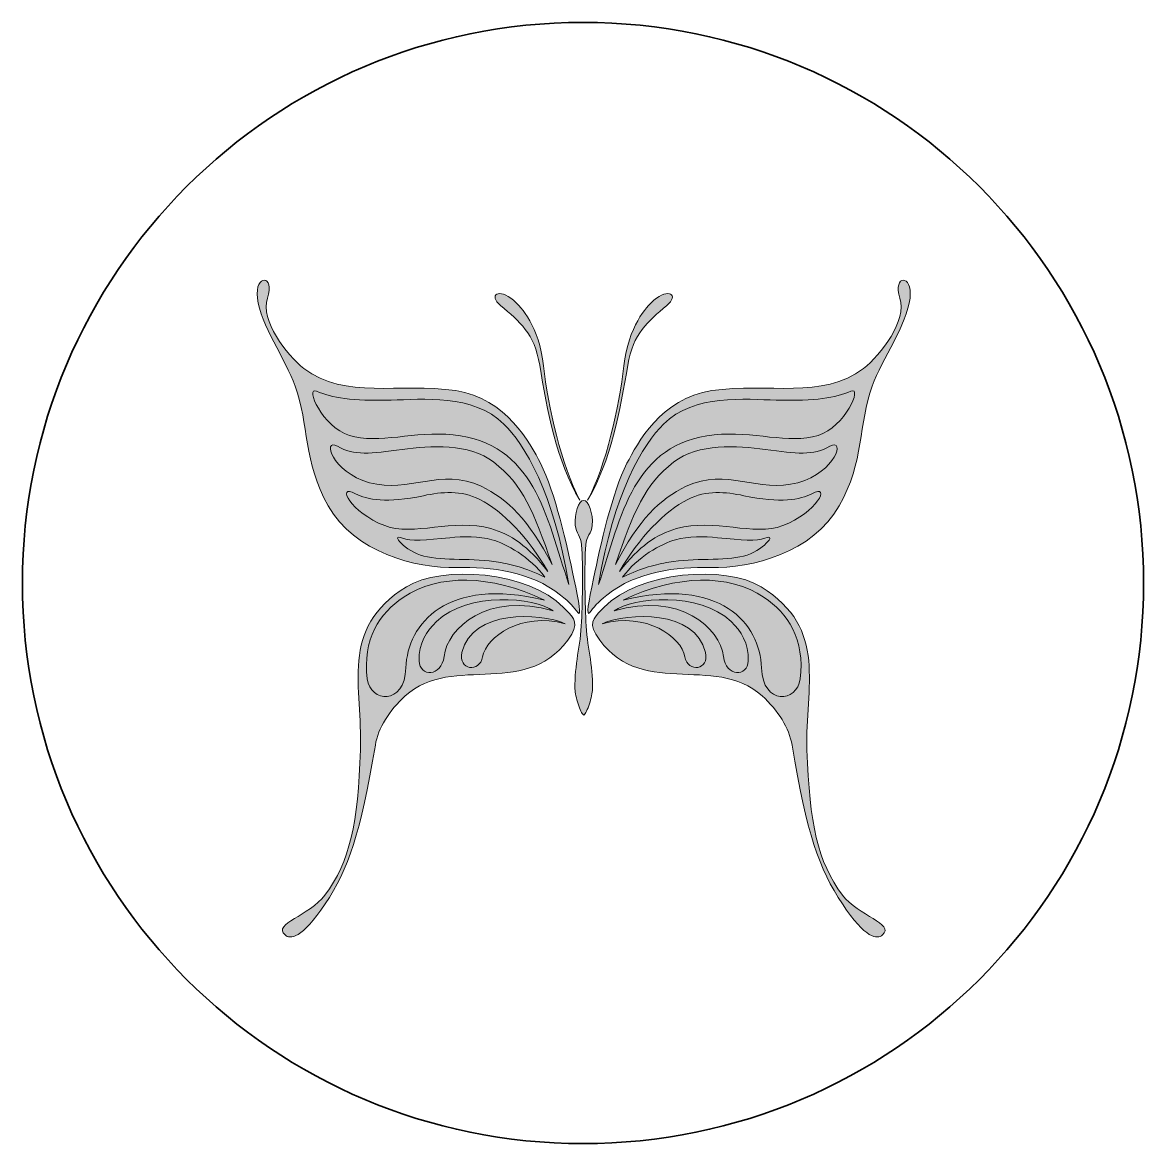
# Model space of a CAD drawing. Header units: inches. Extents: x 29 to 494, y -196 to -15.
# Drawn here: x 29.3 to 114.3, y -195.8 to -110.8 of the extents above; entities that cross this region are included whole.
import ezdxf

# ---------------------------------------------------------------- set-up
doc = ezdxf.new("R2010")
doc.units = ezdxf.units.IN
doc.header["$MEASUREMENT"] = 0
doc.layers.add('Layer 1', color=7, linetype='Continuous')

msp = doc.modelspace()

# ---------------------------------------------------------------- hatches: boundary and pattern name
at = {"layer": 'Layer 1'}
h = msp.add_hatch(color=250, dxfattribs=at)
edge = h.paths.add_edge_path()
edge.add_spline(control_points=[(68.536, -144.201), (67.775, -142.718), (65.949, -139.254), (62.109, -138.693), (57.781, -138.061), (53.762, -139.409), (50.607, -137.008), (49.276, -135.995), (47.292, -133.35), (47.838, -131.683), (48.426, -129.889), (46.866, -129.828), (47.077, -131.671), (47.309, -133.687), (49.187, -136.28), (49.938, -138.346), (50.991, -141.247), (50.548, -144.088), (52.438, -147.43), (54.434, -150.961), (59.064, -152.177), (62.193, -152.103), (64.814, -152.042), (67.784, -152.396), (70.06, -154.191), (70.775, -154.754), (71.06, -155.118), (71.382, -155.539), (71.621, -155.85), (71.468, -154.771), (71.075, -152.936), (70.533, -150.411), (69.665, -146.405), (68.536, -144.201), (68.536, -144.201), (68.536, -144.201), (68.536, -144.201)], knot_values=[0, 0, 0, 0, 1, 1, 1, 2, 2, 2, 3, 3, 3, 4, 4, 4, 5, 5, 5, 6, 6, 6, 7, 7, 7, 8, 8, 8, 9, 9, 9, 10, 10, 10, 11, 11, 11, 12, 12, 12, 12], degree=3, periodic=1)
h = msp.add_hatch(color=250, dxfattribs=at)
edge = h.paths.add_edge_path()
edge.add_spline(control_points=[(75.095, -144.201), (75.855, -142.718), (77.682, -139.254), (81.521, -138.693), (85.849, -138.061), (89.868, -139.409), (93.024, -137.008), (94.355, -135.995), (96.338, -133.35), (95.792, -131.683), (95.204, -129.889), (96.765, -129.828), (96.553, -131.671), (96.322, -133.687), (94.443, -136.28), (93.693, -138.346), (92.64, -141.247), (93.082, -144.088), (91.193, -147.43), (89.197, -150.961), (84.567, -152.177), (81.437, -152.103), (78.817, -152.042), (75.846, -152.396), (73.57, -154.191), (72.856, -154.754), (72.571, -155.118), (72.248, -155.539), (72.009, -155.85), (72.162, -154.771), (72.556, -152.936), (73.098, -150.411), (73.965, -146.405), (75.095, -144.201), (75.095, -144.201), (75.095, -144.201), (75.095, -144.201)], knot_values=[0, 0, 0, 0, 1, 1, 1, 2, 2, 2, 3, 3, 3, 4, 4, 4, 5, 5, 5, 6, 6, 6, 7, 7, 7, 8, 8, 8, 9, 9, 9, 10, 10, 10, 11, 11, 11, 12, 12, 12, 12], degree=3, periodic=1)
h = msp.add_hatch(color=250, dxfattribs=at)
edge = h.paths.add_edge_path()
edge.add_spline(control_points=[(71.654, -150.371), (71.719, -151.237), (71.734, -152.251), (71.725, -153.27), (71.716, -154.289), (71.683, -155.314), (71.648, -156.204), (71.612, -157.138), (71.476, -157.946), (71.355, -158.754), (71.234, -159.563), (71.128, -160.371), (71.152, -161.306), (71.159, -161.588), (71.256, -162.038), (71.386, -162.441), (71.515, -162.844), (71.678, -163.199), (71.815, -163.291), (71.953, -163.199), (72.115, -162.844), (72.245, -162.441), (72.374, -162.038), (72.471, -161.588), (72.478, -161.306), (72.502, -160.371), (72.396, -159.563), (72.275, -158.754), (72.154, -157.946), (72.018, -157.138), (71.982, -156.204), (71.948, -155.314), (71.914, -154.289), (71.905, -153.27), (71.896, -152.251), (71.912, -151.237), (71.976, -150.371), (71.998, -150.076), (72.105, -149.856), (72.213, -149.637), (72.322, -149.417), (72.432, -149.198), (72.461, -148.904), (72.548, -148.026), (72.182, -147.012), (71.815, -147.012), (71.449, -147.012), (71.082, -148.026), (71.169, -148.904), (71.198, -149.198), (71.309, -149.417), (71.417, -149.637), (71.526, -149.856), (71.632, -150.076), (71.654, -150.371), (71.654, -150.371), (71.654, -150.371), (71.654, -150.371)], knot_values=[0, 0, 0, 0, 1, 1, 1, 2, 2, 2, 3, 3, 3, 4, 4, 4, 5, 5, 5, 6, 6, 6, 7, 7, 7, 8, 8, 8, 9, 9, 9, 10, 10, 10, 11, 11, 11, 12, 12, 12, 13, 13, 13, 14, 14, 14, 15, 15, 15, 16, 16, 16, 17, 17, 17, 18, 18, 18, 19, 19, 19, 19], degree=3, periodic=1)
edge = h.paths.add_edge_path()
edge.add_spline(control_points=[(71.52, -147.006), (70.123, -144.393), (69.114, -139.873), (68.767, -136.817), (68.423, -133.797), (67.088, -132.35), (66.499, -131.844), (65.377, -130.882), (64.553, -131.426), (65.515, -132.238), (66.958, -133.458), (68.079, -134.333), (68.477, -136.761), (69.034, -140.159), (69.765, -144.074), (71.52, -147.006), (71.52, -147.006), (71.52, -147.006), (71.52, -147.006)], knot_values=[0, 0, 0, 0, 1, 1, 1, 2, 2, 2, 3, 3, 3, 4, 4, 4, 5, 5, 5, 6, 6, 6, 6], degree=3, periodic=1)
edge = h.paths.add_edge_path()
edge.add_spline(control_points=[(72.111, -147.006), (73.508, -144.393), (74.516, -139.873), (74.864, -136.817), (75.207, -133.797), (76.542, -132.35), (77.131, -131.844), (78.253, -130.882), (79.077, -131.426), (78.116, -132.238), (76.672, -133.458), (75.552, -134.333), (75.154, -136.761), (74.596, -140.159), (73.866, -144.074), (72.111, -147.006), (72.111, -147.006), (72.111, -147.006), (72.111, -147.006)], knot_values=[0, 0, 0, 0, 1, 1, 1, 2, 2, 2, 3, 3, 3, 4, 4, 4, 5, 5, 5, 6, 6, 6, 6], degree=3, periodic=1)
h = msp.add_hatch(color=250, dxfattribs=at)
edge = h.paths.add_edge_path()
edge.add_spline(control_points=[(70.262, -155.108), (70.846, -155.72), (71.508, -156.17), (70.906, -157.143), (67.728, -162.274), (61.923, -158.531), (58.289, -161.831), (57.065, -162.942), (56.235, -164.276), (56.018, -165.571), (54.897, -172.288), (53.981, -174.93), (52.207, -177.611), (50.442, -180.281), (49.551, -180.296), (49.17, -179.963), (48.2, -179.118), (51.015, -178.512), (52.196, -176.934), (54.104, -174.385), (54.689, -171.534), (54.89, -165.927), (55.061, -161.153), (53.215, -156.762), (58.368, -153.567), (61.03, -151.916), (67.65, -152.37), (70.262, -155.108), (70.262, -155.108), (70.262, -155.108), (70.262, -155.108)], knot_values=[0, 0, 0, 0, 1, 1, 1, 2, 2, 2, 3, 3, 3, 4, 4, 4, 5, 5, 5, 6, 6, 6, 7, 7, 7, 8, 8, 8, 9, 9, 9, 10, 10, 10, 10], degree=3, periodic=1)
h = msp.add_hatch(color=250, dxfattribs=at)
edge = h.paths.add_edge_path()
edge.add_spline(control_points=[(73.368, -155.108), (72.784, -155.72), (72.122, -156.17), (72.725, -157.143), (75.902, -162.274), (81.707, -158.531), (85.341, -161.831), (86.565, -162.942), (87.396, -164.276), (87.612, -165.571), (88.733, -172.288), (89.65, -174.93), (91.423, -177.611), (93.189, -180.281), (94.079, -180.296), (94.46, -179.963), (95.43, -179.118), (92.616, -178.512), (91.435, -176.934), (89.527, -174.385), (88.942, -171.534), (88.741, -165.927), (88.569, -161.153), (90.416, -156.762), (85.262, -153.567), (82.6, -151.916), (75.981, -152.37), (73.368, -155.108), (73.368, -155.108), (73.368, -155.108), (73.368, -155.108)], knot_values=[0, 0, 0, 0, 1, 1, 1, 2, 2, 2, 3, 3, 3, 4, 4, 4, 5, 5, 5, 6, 6, 6, 7, 7, 7, 8, 8, 8, 9, 9, 9, 10, 10, 10, 10], degree=3, periodic=1)

# ---------------------------------------------------------------- linework, layer by layer
at = {"layer": 'Layer 1', "color": 250, "lineweight": 35}
msp.add_open_spline([(114.26, -153.276), (114.26, -176.748), (95.232, -195.776), (71.76, -195.776), (48.288, -195.776), (29.26, -176.748), (29.26, -153.276), (29.26, -129.804), (48.288, -110.776), (71.76, -110.776), (95.232, -110.776), (114.26, -129.804), (114.26, -153.276)], degree=3, knots=[0, 0, 0, 0, 1, 1, 1, 2, 2, 2, 3, 3, 3, 4, 4, 4, 4], dxfattribs=at)
at = {"layer": 'Layer 1', "lineweight": 0}
for points, knots in [([(68.536, -144.201), (67.775, -142.718), (65.949, -139.254), (62.109, -138.693), (57.781, -138.061), (53.762, -139.409), (50.607, -137.008), (49.276, -135.995), (47.292, -133.35), (47.838, -131.683), (48.426, -129.889), (46.866, -129.828), (47.077, -131.671), (47.309, -133.687), (49.187, -136.28), (49.938, -138.346), (50.991, -141.247), (50.548, -144.088), (52.438, -147.43), (54.434, -150.961), (59.064, -152.177), (62.193, -152.103), (64.814, -152.042), (67.784, -152.396), (70.06, -154.191), (70.775, -154.754), (71.06, -155.118), (71.382, -155.539), (71.621, -155.85), (71.468, -154.771), (71.075, -152.936), (70.533, -150.411), (69.665, -146.405), (68.536, -144.201), (68.536, -144.201), (68.536, -144.201), (68.536, -144.201)], [0, 0, 0, 0, 1, 1, 1, 2, 2, 2, 3, 3, 3, 4, 4, 4, 5, 5, 5, 6, 6, 6, 7, 7, 7, 8, 8, 8, 9, 9, 9, 10, 10, 10, 11, 11, 11, 12, 12, 12, 12]), ([(75.095, -144.201), (75.855, -142.718), (77.682, -139.254), (81.521, -138.693), (85.849, -138.061), (89.868, -139.409), (93.024, -137.008), (94.355, -135.995), (96.338, -133.35), (95.792, -131.683), (95.204, -129.889), (96.765, -129.828), (96.553, -131.671), (96.322, -133.687), (94.443, -136.28), (93.693, -138.346), (92.64, -141.247), (93.082, -144.088), (91.193, -147.43), (89.197, -150.961), (84.567, -152.177), (81.437, -152.103), (78.817, -152.042), (75.846, -152.396), (73.57, -154.191), (72.856, -154.754), (72.571, -155.118), (72.248, -155.539), (72.009, -155.85), (72.162, -154.771), (72.556, -152.936), (73.098, -150.411), (73.965, -146.405), (75.095, -144.201), (75.095, -144.201), (75.095, -144.201), (75.095, -144.201)], [0, 0, 0, 0, 1, 1, 1, 2, 2, 2, 3, 3, 3, 4, 4, 4, 5, 5, 5, 6, 6, 6, 7, 7, 7, 8, 8, 8, 9, 9, 9, 10, 10, 10, 11, 11, 11, 12, 12, 12, 12]), ([(71.52, -147.006), (70.123, -144.393), (69.114, -139.873), (68.767, -136.817), (68.423, -133.797), (67.088, -132.35), (66.499, -131.844), (65.377, -130.882), (64.553, -131.426), (65.515, -132.238), (66.958, -133.458), (68.079, -134.333), (68.477, -136.761), (69.034, -140.159), (69.765, -144.074), (71.52, -147.006), (71.52, -147.006), (71.52, -147.006), (71.52, -147.006)], [0, 0, 0, 0, 1, 1, 1, 2, 2, 2, 3, 3, 3, 4, 4, 4, 5, 5, 5, 6, 6, 6, 6]), ([(72.111, -147.006), (73.508, -144.393), (74.516, -139.873), (74.864, -136.817), (75.207, -133.797), (76.542, -132.35), (77.131, -131.844), (78.253, -130.882), (79.077, -131.426), (78.116, -132.238), (76.672, -133.458), (75.552, -134.333), (75.154, -136.761), (74.596, -140.159), (73.866, -144.074), (72.111, -147.006), (72.111, -147.006), (72.111, -147.006), (72.111, -147.006)], [0, 0, 0, 0, 1, 1, 1, 2, 2, 2, 3, 3, 3, 4, 4, 4, 5, 5, 5, 6, 6, 6, 6]), ([(70.685, -153.402), (69.564, -146.422), (67.285, -142.728), (65.76, -141.223), (63.435, -138.931), (59.545, -139.353), (57.218, -139.412), (54.203, -139.488), (52.753, -139.251), (51.564, -138.737), (50.65, -138.342), (52.002, -141.452), (54.05, -142.091), (56.263, -142.782), (59.008, -141.727), (61.914, -142.041), (68.04, -142.703), (68.968, -148.122), (70.685, -153.402), (70.685, -153.402), (70.685, -153.402), (70.685, -153.402)], [0, 0, 0, 0, 1, 1, 1, 2, 2, 2, 3, 3, 3, 4, 4, 4, 5, 5, 5, 6, 6, 6, 7, 7, 7, 7]), ([(72.945, -153.402), (74.066, -146.422), (76.345, -142.728), (77.871, -141.223), (80.195, -138.931), (84.085, -139.353), (86.413, -139.412), (89.428, -139.488), (90.878, -139.251), (92.067, -138.737), (92.98, -138.342), (91.628, -141.452), (89.58, -142.091), (87.367, -142.782), (84.623, -141.727), (81.717, -142.041), (75.59, -142.703), (74.662, -148.122), (72.945, -153.402), (72.945, -153.402), (72.945, -153.402), (72.945, -153.402)], [0, 0, 0, 0, 1, 1, 1, 2, 2, 2, 3, 3, 3, 4, 4, 4, 5, 5, 5, 6, 6, 6, 7, 7, 7, 7]), ([(69.417, -151.869), (67.973, -147.818), (67.257, -145.859), (64.979, -144.102), (63.133, -142.678), (60.185, -142.863), (58.057, -143.151), (55.65, -143.477), (54.419, -143.637), (53.149, -142.913), (51.974, -142.244), (52.676, -144.864), (55.58, -145.67), (58.575, -146.501), (60.97, -144.491), (64.049, -145.945), (66.053, -146.892), (67.646, -148.51), (69.417, -151.869), (69.417, -151.869), (69.417, -151.869), (69.417, -151.869)], [0, 0, 0, 0, 1, 1, 1, 2, 2, 2, 3, 3, 3, 4, 4, 4, 5, 5, 5, 6, 6, 6, 7, 7, 7, 7]), ([(74.213, -151.869), (75.658, -147.818), (76.374, -145.859), (78.652, -144.102), (80.498, -142.678), (83.445, -142.863), (85.574, -143.151), (87.98, -143.477), (89.212, -143.637), (90.482, -142.913), (91.657, -142.244), (90.955, -144.864), (88.05, -145.67), (85.055, -146.501), (82.66, -144.491), (79.582, -145.945), (77.577, -146.892), (75.984, -148.51), (74.213, -151.869), (74.213, -151.869), (74.213, -151.869), (74.213, -151.869)], [0, 0, 0, 0, 1, 1, 1, 2, 2, 2, 3, 3, 3, 4, 4, 4, 5, 5, 5, 6, 6, 6, 7, 7, 7, 7]), ([(69.1, -152.398), (67.603, -149.851), (65.694, -147.835), (63.931, -146.944), (62.502, -146.221), (61.077, -146.362), (59.666, -146.658), (56.876, -147.243), (55.407, -146.968), (54.512, -146.505), (52.982, -145.714), (54.164, -147.945), (56.725, -148.928), (58.897, -149.761), (61.933, -148.36), (64.77, -149.153), (66.282, -149.575), (67.614, -150.489), (69.1, -152.398), (69.1, -152.398), (69.1, -152.398), (69.1, -152.398)], [0, 0, 0, 0, 1, 1, 1, 2, 2, 2, 3, 3, 3, 4, 4, 4, 5, 5, 5, 6, 6, 6, 7, 7, 7, 7]), ([(74.53, -152.398), (76.028, -149.851), (77.936, -147.835), (79.7, -146.944), (81.129, -146.221), (82.554, -146.362), (83.965, -146.658), (86.754, -147.243), (88.224, -146.968), (89.119, -146.505), (90.649, -145.714), (89.467, -147.945), (86.905, -148.928), (84.734, -149.761), (81.698, -148.36), (78.861, -149.153), (77.349, -149.575), (76.016, -150.489), (74.53, -152.398), (74.53, -152.398), (74.53, -152.398), (74.53, -152.398)], [0, 0, 0, 0, 1, 1, 1, 2, 2, 2, 3, 3, 3, 4, 4, 4, 5, 5, 5, 6, 6, 6, 7, 7, 7, 7]), ([(71.654, -150.371), (71.719, -151.237), (71.734, -152.251), (71.725, -153.27), (71.716, -154.289), (71.683, -155.314), (71.648, -156.204), (71.612, -157.138), (71.476, -157.946), (71.355, -158.754), (71.234, -159.563), (71.128, -160.371), (71.152, -161.306), (71.159, -161.588), (71.256, -162.038), (71.386, -162.441), (71.515, -162.844), (71.678, -163.199), (71.815, -163.291), (71.953, -163.199), (72.115, -162.844), (72.245, -162.441), (72.374, -162.038), (72.471, -161.588), (72.478, -161.306), (72.502, -160.371), (72.396, -159.563), (72.275, -158.754), (72.154, -157.946), (72.018, -157.138), (71.982, -156.204), (71.948, -155.314), (71.914, -154.289), (71.905, -153.27), (71.896, -152.251), (71.912, -151.237), (71.976, -150.371), (71.998, -150.076), (72.105, -149.856), (72.213, -149.637), (72.322, -149.417), (72.432, -149.198), (72.461, -148.904), (72.548, -148.026), (72.182, -147.012), (71.815, -147.012), (71.449, -147.012), (71.082, -148.026), (71.169, -148.904), (71.198, -149.198), (71.309, -149.417), (71.417, -149.637), (71.526, -149.856), (71.632, -150.076), (71.654, -150.371), (71.654, -150.371), (71.654, -150.371), (71.654, -150.371)], [0, 0, 0, 0, 1, 1, 1, 2, 2, 2, 3, 3, 3, 4, 4, 4, 5, 5, 5, 6, 6, 6, 7, 7, 7, 8, 8, 8, 9, 9, 9, 10, 10, 10, 11, 11, 11, 12, 12, 12, 13, 13, 13, 14, 14, 14, 15, 15, 15, 16, 16, 16, 17, 17, 17, 18, 18, 18, 19, 19, 19, 19]), ([(68.876, -152.846), (67.769, -151.305), (65.912, -150.282), (64.857, -149.998), (63.899, -149.739), (62.662, -149.737), (61.665, -149.841), (59.844, -150.031), (58.679, -150.122), (58.079, -149.879), (57.054, -149.463), (58.278, -150.876), (59.693, -151.242), (61.14, -151.616), (63.495, -151.357), (65.356, -151.697), (66.348, -151.879), (67.365, -152.105), (68.876, -152.846), (68.876, -152.846), (68.876, -152.846), (68.876, -152.846)], [0, 0, 0, 0, 1, 1, 1, 2, 2, 2, 3, 3, 3, 4, 4, 4, 5, 5, 5, 6, 6, 6, 7, 7, 7, 7]), ([(74.754, -152.846), (75.862, -151.305), (77.719, -150.282), (78.773, -149.998), (79.732, -149.739), (80.969, -149.737), (81.966, -149.841), (83.786, -150.031), (84.952, -150.122), (85.551, -149.879), (86.576, -149.463), (85.353, -150.876), (83.937, -151.242), (82.491, -151.616), (80.136, -151.357), (78.275, -151.697), (77.283, -151.879), (76.265, -152.105), (74.754, -152.846), (74.754, -152.846), (74.754, -152.846), (74.754, -152.846)], [0, 0, 0, 0, 1, 1, 1, 2, 2, 2, 3, 3, 3, 4, 4, 4, 5, 5, 5, 6, 6, 6, 7, 7, 7, 7]), ([(70.262, -155.108), (70.846, -155.72), (71.508, -156.17), (70.906, -157.143), (67.728, -162.274), (61.923, -158.531), (58.289, -161.831), (57.065, -162.942), (56.235, -164.276), (56.018, -165.571), (54.897, -172.288), (53.981, -174.93), (52.207, -177.611), (50.442, -180.281), (49.551, -180.296), (49.17, -179.963), (48.2, -179.118), (51.015, -178.512), (52.196, -176.934), (54.104, -174.385), (54.689, -171.534), (54.89, -165.927), (55.061, -161.153), (53.215, -156.762), (58.368, -153.567), (61.03, -151.916), (67.65, -152.37), (70.262, -155.108), (70.262, -155.108), (70.262, -155.108), (70.262, -155.108)], [0, 0, 0, 0, 1, 1, 1, 2, 2, 2, 3, 3, 3, 4, 4, 4, 5, 5, 5, 6, 6, 6, 7, 7, 7, 8, 8, 8, 9, 9, 9, 10, 10, 10, 10]), ([(73.368, -155.108), (72.784, -155.72), (72.122, -156.17), (72.725, -157.143), (75.902, -162.274), (81.707, -158.531), (85.341, -161.831), (86.565, -162.942), (87.396, -164.276), (87.612, -165.571), (88.733, -172.288), (89.65, -174.93), (91.423, -177.611), (93.189, -180.281), (94.079, -180.296), (94.46, -179.963), (95.43, -179.118), (92.616, -178.512), (91.435, -176.934), (89.527, -174.385), (88.942, -171.534), (88.741, -165.927), (88.569, -161.153), (90.416, -156.762), (85.262, -153.567), (82.6, -151.916), (75.981, -152.37), (73.368, -155.108), (73.368, -155.108), (73.368, -155.108), (73.368, -155.108)], [0, 0, 0, 0, 1, 1, 1, 2, 2, 2, 3, 3, 3, 4, 4, 4, 5, 5, 5, 6, 6, 6, 7, 7, 7, 8, 8, 8, 9, 9, 9, 10, 10, 10, 10]), ([(68.835, -154.566), (64.73, -152.629), (60.848, -152.563), (58.133, -154.363), (56.359, -155.54), (55.024, -157.574), (55.402, -160.552), (55.626, -162.316), (58.239, -162.61), (58.336, -159.708), (58.45, -156.348), (61.444, -152.778), (68.835, -154.566), (68.835, -154.566), (68.835, -154.566), (68.835, -154.566)], [0, 0, 0, 0, 1, 1, 1, 2, 2, 2, 3, 3, 3, 4, 4, 4, 5, 5, 5, 5]), ([(74.795, -154.566), (78.901, -152.629), (82.782, -152.563), (85.497, -154.363), (87.271, -155.54), (88.607, -157.574), (88.229, -160.552), (88.005, -162.316), (85.392, -162.61), (85.294, -159.708), (85.181, -156.348), (82.186, -152.778), (74.795, -154.566), (74.795, -154.566), (74.795, -154.566), (74.795, -154.566)], [0, 0, 0, 0, 1, 1, 1, 2, 2, 2, 3, 3, 3, 4, 4, 4, 5, 5, 5, 5]), ([(69.508, -155.388), (68.072, -154.345), (63.059, -153.901), (60.648, -156.203), (59.878, -156.938), (59.299, -157.816), (59.336, -159.178), (59.37, -160.431), (61.045, -160.392), (61.225, -158.847), (61.475, -156.705), (64.509, -153.897), (69.508, -155.388), (69.508, -155.388), (69.508, -155.388), (69.508, -155.388)], [0, 0, 0, 0, 1, 1, 1, 2, 2, 2, 3, 3, 3, 4, 4, 4, 5, 5, 5, 5]), ([(74.122, -155.388), (75.558, -154.345), (80.572, -153.901), (82.982, -156.203), (83.753, -156.938), (84.331, -157.816), (84.294, -159.178), (84.261, -160.431), (82.585, -160.392), (82.405, -158.847), (82.156, -156.705), (79.122, -153.897), (74.122, -155.388), (74.122, -155.388), (74.122, -155.388), (74.122, -155.388)], [0, 0, 0, 0, 1, 1, 1, 2, 2, 2, 3, 3, 3, 4, 4, 4, 5, 5, 5, 5]), ([(70.406, -156.36), (68.466, -155.496), (63.361, -155.297), (62.584, -158.545), (62.265, -159.878), (63.937, -160.112), (64.15, -158.87), (64.409, -157.363), (67.086, -155.453), (70.406, -156.36), (70.406, -156.36), (70.406, -156.36), (70.406, -156.36)], [0, 0, 0, 0, 1, 1, 1, 2, 2, 2, 3, 3, 3, 4, 4, 4, 4]), ([(73.225, -156.36), (75.165, -155.496), (80.27, -155.297), (81.047, -158.545), (81.366, -159.878), (79.694, -160.112), (79.48, -158.87), (79.221, -157.363), (76.545, -155.453), (73.225, -156.36), (73.225, -156.36), (73.225, -156.36), (73.225, -156.36)], [0, 0, 0, 0, 1, 1, 1, 2, 2, 2, 3, 3, 3, 4, 4, 4, 4])]:
    msp.add_open_spline(points, degree=3, knots=knots, dxfattribs=at)

doc.saveas('drawing.dxf')
